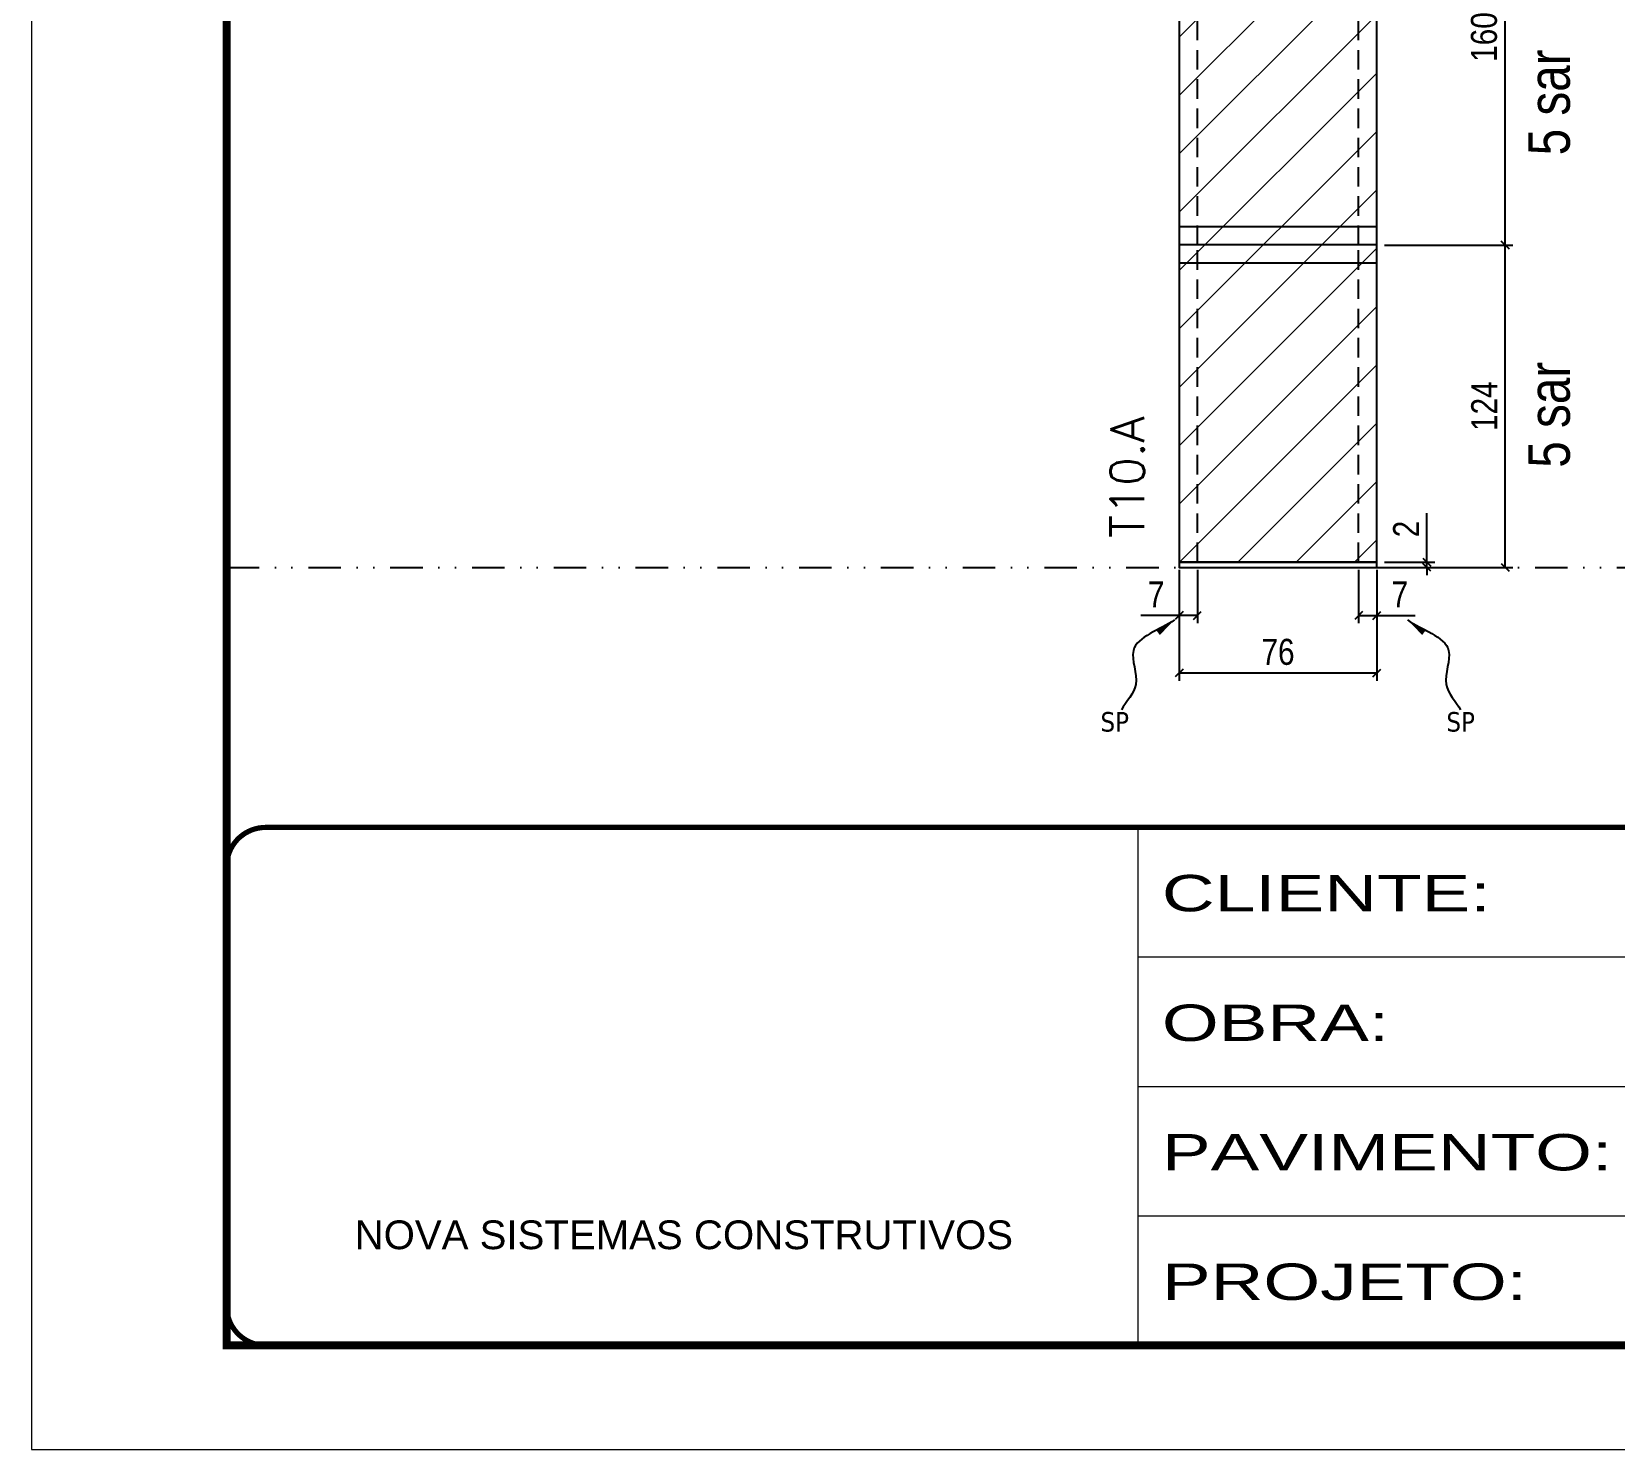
# Model space of a CAD drawing. Extents: x 14400 to 27878, y -21631 to 6985.
# Drawn here: x 19168 to 19777, y -8997 to -8451 of the extents above; entities that cross this region are included whole.
import ezdxf

# ---------------------------------------------------------------- set-up
doc = ezdxf.new("R2010")
doc.units = 0
for name, pattern in [('CONTINUO', [0]), ('DASHED', [0.75, 0.5, -0.25]), ('DIVIDE2', [0.625, 0.25, -0.125, 0, -0.125, 0, -0.125]), ('HIDDEN', [0.375, 0.25, -0.125])]:
    doc.linetypes.add(name, pattern=pattern)
for name, color, linetype in [('COTA', 241, 'Continuous'), ('NOMENCLATURA', 7, 'Continuous'), ('Nível', 160, 'Continuous'), ('Painéis', 200, 'Continuous'), ('SARR_2.2x7', 40, 'Continuous'), ('texto', 7, 'Continuous')]:
    doc.layers.add(name, color=color, linetype=linetype)
for name, color, linetype, lineweight in [('Folhas', 255, 'Continuous', 9), ('Hachura', 251, 'Continuous', 9), ('SARRAFO DE PRESSAO', 251, 'DASHED', 9), ('Texto Seção', 7, 'Continuous', 15)]:
    doc.layers.add(name, color=color, linetype=linetype, lineweight=lineweight)
doc.styles.add('ARIAL', font='arial.ttf')
doc.styles.add('ARIAL_NARROW', font='ARIALN.TTF', dxfattribs={"height": 0.2})
doc.styles.add('COTA TECNICA', font='techl___.ttf', dxfattribs={"height": 10})
doc.styles.add('COTA TECNICA-50', font='techl___.ttf', dxfattribs={"height": 10})
doc.styles.add('REGUA-120', font='ROMANS.shx', dxfattribs={"height": 15})
doc.styles.get("Standard").update_dxf_attribs({"font": 'arial.ttf'})
doc.styles.add('Tecnologia', font='')
doc.styles.get('Tecnologia').set_extended_font_data('Forgotten Futurist')
doc.dimstyles.new('COTA PAINEL-50', dxfattribs={"dimtxt": 10, "dimasz": 3, "dimexe": 3, "dimexo": 3, "dimgap": 3, "dimtad": 1, "dimdec": 1, "dimzin": 12, "dimdsep": 46, "dimtxsty": 'COTA TECNICA-50', "dimblk1": 'OBLIQUE', "dimblk2": 'OBLIQUE', "dimsah": 1, "dimcen": 0.9, "dimclrd": 4, "dimclre": 4, "dimclrt": 240, "dimadec": 1, "dimazin": 3, "dimtfac": 1, "dimtdec": 1, "dimtmove": 0, "dimatfit": 3, "dimfxl": 1, "dimtolj": 1, "dimtzin": 12, "dimarcsym": 0})
doc.dimstyles.new('PAINEL', dxfattribs={"dimtxt": 10, "dimasz": 3, "dimexe": 3, "dimexo": 3, "dimgap": 3, "dimtad": 1, "dimdec": 1, "dimzin": 12, "dimdsep": 46, "dimtxsty": 'COTA TECNICA', "dimblk1": 'OBLIQUE', "dimblk2": 'OBLIQUE', "dimsah": 1, "dimcen": 0.9, "dimclrd": 4, "dimclre": 4, "dimclrt": 240, "dimadec": 1, "dimazin": 3, "dimtfac": 1, "dimtdec": 1, "dimtmove": 0, "dimatfit": 3, "dimfxl": 1, "dimtolj": 1, "dimtzin": 12, "dimarcsym": 0})
doc.dimstyles.get("Standard").update_dxf_attribs({"dimtxt": 0.18, "dimasz": 0.18, "dimexe": 0.18, "dimexo": 0.0625, "dimgap": 0.09, "dimtad": 0, "dimtih": 1, "dimtoh": 1, "dimdec": 4, "dimzin": 0, "dimdsep": 46, "dimtxsty": 'Standard', "dimcen": 0.09, "dimadec": 0, "dimazin": 0, "dimtfac": 1, "dimtdec": 4, "dimtofl": 0, "dimtmove": 0, "dimatfit": 3, "dimfxl": 1, "dimtolj": 1, "dimtzin": 0, "dimarcsym": 0})

# ---------------------------------------------------------------- blocks, each defined once
blk = doc.blocks.new('9999999999')
at = {"color": 30, "linetype": 'CONTINUO'}
for p, q in [((98564.56, 34230.21), (98564.56, 34429.45)), ((98564.56, 34379.64), (99583.98, 34379.64)), ((98564.56, 34329.83), (99487.98, 34329.83)), ((98564.56, 34280.02), (99487.98, 34280.02))]:
    blk.add_line(p, q, dxfattribs=at)
at = {"color": 30, "linetype": 'CONTINUO', "const_width": 2}
blk.add_lwpolyline([(99583.98, 34230.21), (99583.98, 34414.45, 0.414214), (99568.98, 34429.45), (98228.98, 34429.45, 0.414214), (98213.98, 34414.45), (98213.98, 34245.21, 0.414214), (98228.98, 34230.21), (99583.98, 34230.21)], format="xyb", dxfattribs=at)
at = {"layer": 'Folhas'}
blk.add_lwpolyline([(98138.98, 34190.21), (99623.98, 34190.21), (99623.98, 35240.21), (98138.98, 35240.21)], close=True, dxfattribs=at)
at = {"layer": 'Folhas', "color": 30, "const_width": 3}
blk.add_lwpolyline([(98213.98, 34230.21), (99583.98, 34230.21), (99583.98, 35200.21), (98213.98, 35200.21)], close=True, dxfattribs=at)
at = {"color": 7, "linetype": 'Continuous', "ltscale": 5, "style": 'ARIAL'}
blk.add_text('NOVA SISTEMAS CONSTRUTIVOS', height=11.0592, dxfattribs=at).set_placement((98263.19, 34267.21))
at = {"layer": 'Folhas', "color": 7, "style": 'Tecnologia', "width": 1.5}
for s, p in [('CLIENTE:', (98573.65, 34397.17)), ('OBRA:', (98573.65, 34347.31)), ('PAVIMENTO:', (98573.65, 34297.5)), ('PROJETO:', (98573.65, 34247.69))]:
    blk.add_text(s, height=14, dxfattribs=at).set_placement(p)
blk = doc.blocks.new('_Oblique')
at = {"color": 0, "linetype": 'ByBlock', "lineweight": -2}
blk.add_line((-0.5, -0.5), (0.5, 0.5), dxfattribs=at)
blk = doc.blocks.new('*D2572')
at = {"layer": 'COTA', "color": 4, "lineweight": -2, "transparency": 16777216}
for p, q in [((19609.78, -8658.47), (19609.78, -8701.14)), ((19685.78, -8658.47), (19685.78, -8701.14)), ((19685.78, -8698.14), (19609.78, -8698.14))]:
    blk.add_line(p, q, dxfattribs=at)
at = {"layer": 'Defpoints', "color": 0, "transparency": 16777216}
for p in [(19609.78, -8655.47), (19685.78, -8655.47), (19609.78, -8698.14)]:
    blk.add_point(p, dxfattribs=at)
at = {"layer": 'COTA', "color": 4, "lineweight": -2, "transparency": 16777216, "xscale": 3, "yscale": 3, "zscale": 3, "rotation": 180}
blk.add_blockref('_Oblique', (19609.78, -8698.14), dxfattribs=at)
at = {"layer": 'COTA', "color": 4, "lineweight": -2, "transparency": 16777216, "xscale": 3, "yscale": 3, "zscale": 3}
blk.add_blockref('_Oblique', (19685.78, -8698.14), dxfattribs=at)
at = {"layer": 'COTA', "color": 240, "transparency": 16777216, "insert": (19647.78, -8690.04), "char_height": 10, "attachment_point": 5, "style": 'COTA TECNICA'}
blk.add_mtext('\\A1;76', dxfattribs=at)
blk = doc.blocks.new('*D2573')
at = {"layer": 'COTA', "color": 4, "lineweight": -2, "transparency": 16777216}
for p, q in [((19678.78, -8658.47), (19678.78, -8678.98)), ((19685.78, -8660.47), (19685.78, -8678.98)), ((19678.78, -8675.98), (19685.78, -8675.98)), ((19685.78, -8675.98), (19700.51, -8675.98))]:
    blk.add_line(p, q, dxfattribs=at)
at = {"layer": 'Defpoints', "color": 0, "transparency": 16777216}
for p in [(19678.78, -8655.47), (19685.78, -8657.47), (19685.78, -8675.98)]:
    blk.add_point(p, dxfattribs=at)
at = {"layer": 'COTA', "color": 4, "lineweight": -2, "transparency": 16777216, "xscale": 3, "yscale": 3, "zscale": 3, "rotation": 180}
blk.add_blockref('_Oblique', (19678.78, -8675.98), dxfattribs=at)
at = {"layer": 'COTA', "color": 4, "lineweight": -2, "transparency": 16777216, "xscale": 3, "yscale": 3, "zscale": 3}
blk.add_blockref('_Oblique', (19685.78, -8675.98), dxfattribs=at)
at = {"layer": 'COTA', "color": 240, "transparency": 16777216, "insert": (19694.65, -8667.9), "char_height": 10, "attachment_point": 5, "style": 'COTA TECNICA-50'}
blk.add_mtext('\\A1;7', dxfattribs=at)
blk = doc.blocks.new('*D2574')
at = {"layer": 'COTA', "color": 4, "lineweight": -2, "transparency": 16777216}
for p, q in [((19609.78, -8660.47), (19609.78, -8678.98)), ((19616.78, -8658.47), (19616.78, -8678.98)), ((19609.78, -8675.98), (19595.05, -8675.98)), ((19616.78, -8675.98), (19609.78, -8675.98))]:
    blk.add_line(p, q, dxfattribs=at)
at = {"layer": 'Defpoints', "color": 0, "transparency": 16777216}
for p in [(19609.78, -8657.47), (19616.78, -8655.47), (19609.78, -8675.98)]:
    blk.add_point(p, dxfattribs=at)
at = {"layer": 'COTA', "color": 4, "lineweight": -2, "transparency": 16777216, "xscale": 3, "yscale": 3, "zscale": 3, "rotation": 180}
blk.add_blockref('_Oblique', (19609.78, -8675.98), dxfattribs=at)
at = {"layer": 'COTA', "color": 4, "lineweight": -2, "transparency": 16777216, "xscale": 3, "yscale": 3, "zscale": 3}
blk.add_blockref('_Oblique', (19616.78, -8675.98), dxfattribs=at)
at = {"layer": 'COTA', "color": 240, "transparency": 16777216, "insert": (19600.91, -8667.9), "char_height": 10, "attachment_point": 5, "style": 'COTA TECNICA-50'}
blk.add_mtext('\\A1;7', dxfattribs=at)
blk = doc.blocks.new('*D2594')
at = {"layer": 'COTA', "color": 4, "linetype": 'ByBlock', "lineweight": -2, "transparency": 16777216}
for p, q in [((19688.78, -8533.47), (19738.15, -8533.47)), ((19735.15, -8657.47), (19735.15, -8533.47)), ((19688.78, -8657.47), (19738.15, -8657.47))]:
    blk.add_line(p, q, dxfattribs=at)
at = {"layer": 'Defpoints', "color": 0, "linetype": 'ByBlock', "transparency": 16777216}
for p in [(19685.78, -8533.47), (19735.15, -8533.47), (19685.78, -8657.47)]:
    blk.add_point(p, dxfattribs=at)
at = {"layer": 'COTA', "color": 4, "linetype": 'ByBlock', "lineweight": -2, "transparency": 16777216, "xscale": 3, "yscale": 3, "zscale": 3}
for p, rotation in [((19735.15, -8533.47), 90), ((19735.15, -8657.47), 270)]:
    blk.add_blockref('_Oblique', p, dxfattribs=dict(at, rotation=rotation))
at = {"layer": 'COTA', "color": 240, "linetype": 'ByBlock', "transparency": 16777216, "insert": (19727.07, -8595.47), "char_height": 10, "attachment_point": 5, "rotation": 90, "style": 'COTA TECNICA'}
blk.add_mtext('\\A1;124', dxfattribs=at)
blk = doc.blocks.new('*D2575')
at = {"layer": 'COTA', "color": 4, "lineweight": -2, "transparency": 16777216}
for p, q in [((19705.04, -8655.47), (19705.04, -8636.66)), ((19688.78, -8655.47), (19708.04, -8655.47)), ((19688.78, -8657.47), (19708.04, -8657.47)), ((19705.04, -8657.47), (19705.04, -8655.47)), ((19705.04, -8657.47), (19705.04, -8660.47))]:
    blk.add_line(p, q, dxfattribs=at)
at = {"layer": 'Defpoints', "color": 0, "transparency": 16777216}
for p in [(19685.78, -8655.47), (19685.78, -8657.47), (19705.04, -8657.47)]:
    blk.add_point(p, dxfattribs=at)
at = {"layer": 'COTA', "color": 4, "lineweight": -2, "transparency": 16777216, "xscale": 3, "yscale": 3, "zscale": 3}
for p, rotation in [((19705.04, -8655.47), 270), ((19705.04, -8657.47), 90)]:
    blk.add_blockref('_Oblique', p, dxfattribs=dict(at, rotation=rotation))
at = {"layer": 'COTA', "color": 240, "transparency": 16777216, "insert": (19697.04, -8642.72), "char_height": 10, "attachment_point": 5, "rotation": 90, "style": 'COTA TECNICA-50'}
blk.add_mtext('\\A1;2', dxfattribs=at)
blk = doc.blocks.new('*D2595')
at = {"layer": 'COTA', "color": 4, "linetype": 'ByBlock', "lineweight": -2, "transparency": 16777216}
for p, q in [((19688.78, -8533.47), (19738.15, -8533.47)), ((19735.15, -8657.47), (19735.15, -8533.47)), ((19688.78, -8657.47), (19738.15, -8657.47))]:
    blk.add_line(p, q, dxfattribs=at)
at = {"layer": 'Defpoints', "color": 0, "linetype": 'ByBlock', "transparency": 16777216}
for p in [(19685.78, -8533.47), (19735.15, -8533.47), (19685.78, -8657.47)]:
    blk.add_point(p, dxfattribs=at)
at = {"layer": 'COTA', "color": 4, "linetype": 'ByBlock', "lineweight": -2, "transparency": 16777216, "xscale": 3, "yscale": 3, "zscale": 3}
for p, rotation in [((19735.15, -8533.47), 90), ((19735.15, -8657.47), 270)]:
    blk.add_blockref('_Oblique', p, dxfattribs=dict(at, rotation=rotation))
at = {"layer": 'COTA', "color": 240, "linetype": 'ByBlock', "transparency": 16777216, "insert": (19727.07, -8595.47), "char_height": 10, "attachment_point": 5, "rotation": 90, "style": 'COTA TECNICA'}
blk.add_mtext('\\A1;124', dxfattribs=at)
blk = doc.blocks.new('*D2596')
at = {"layer": 'COTA', "color": 4, "lineweight": -2, "transparency": 16777216}
for p, q in [((19654.78, -8373.47), (19738.15, -8373.47)), ((19735.15, -8533.47), (19735.15, -8373.47)), ((19688.78, -8533.47), (19738.15, -8533.47))]:
    blk.add_line(p, q, dxfattribs=at)
at = {"layer": 'Defpoints', "color": 0, "transparency": 16777216}
for p in [(19651.78, -8373.47), (19735.15, -8373.47), (19685.78, -8533.47)]:
    blk.add_point(p, dxfattribs=at)
at = {"layer": 'COTA', "color": 4, "lineweight": -2, "transparency": 16777216, "xscale": 3, "yscale": 3, "zscale": 3}
for p, rotation in [((19735.15, -8373.47), 90), ((19735.15, -8533.47), 270)]:
    blk.add_blockref('_Oblique', p, dxfattribs=dict(at, rotation=rotation))
at = {"layer": 'COTA', "color": 240, "transparency": 16777216, "insert": (19727.05, -8453.47), "char_height": 10, "attachment_point": 5, "rotation": 90, "style": 'COTA TECNICA'}
blk.add_mtext('\\A1;160', dxfattribs=at)

msp = doc.modelspace()

# ---------------------------------------------------------------- hatches: boundary and pattern name
at = {"layer": 'Hachura'}
h = msp.add_hatch(dxfattribs=at)
h.set_pattern_fill('ANSI31', color=256, scale=5)
h.paths.add_polyline_path([(19685.78, -8533.466), (19609.78, -8533.466), (19609.78, -8655.466), (19685.78, -8655.466)])
h.paths.add_polyline_path([(19685.78, -8415.466), (19651.78, -8415.466), (19651.78, -8373.466), (19613.28, -8373.466), (19613.28, -8415.466), (19609.78, -8415.466), (19609.78, -8533.466), (19685.78, -8533.466)])
h.paths.add_polyline_path([(19867.629, -8301.466), (19817.629, -8301.466), (19817.629, -8533.466), (19867.629, -8533.466)])
h.paths.add_polyline_path([(19867.629, -8533.466), (19817.629, -8533.466), (19817.629, -8655.466), (19867.629, -8655.466)])
h.paths.add_polyline_path([(20003.59, -8411.466), (19988.59, -8411.466), (19988.59, -8655.466), (20003.59, -8655.466)])
h.paths.add_polyline_path([(20003.59, -8318.466), (19988.59, -8318.466), (19988.59, -8411.466), (20003.59, -8411.466)])
h.paths.add_polyline_path([(20129.362, -8301.466), (20110.362, -8301.466), (20110.362, -8351.466), (20129.362, -8351.466)])
h.paths.add_polyline_path([(20129.362, -8415.466), (20110.362, -8415.466), (20110.362, -8655.466), (20129.362, -8655.466)])
h.paths.add_polyline_path([(20280.643, -8301.466), (20233.643, -8301.466), (20233.643, -8533.466), (20280.643, -8533.466)])
h.paths.add_polyline_path([(20280.643, -8533.466), (20233.643, -8533.466), (20233.643, -8655.466), (20280.643, -8655.466)])
h.paths.add_polyline_path([(20479.869, -8533.466), (20409.869, -8533.466), (20409.869, -8655.466), (20479.869, -8655.466)])
h.paths.add_polyline_path([(20479.869, -8415.466), (20456.869, -8415.466), (20456.869, -8368.466), (20409.869, -8368.466), (20409.869, -8533.466), (20479.869, -8533.466)])
h.paths.add_polyline_path([(20456.869, -8301.466), (20409.869, -8301.466), (20409.869, -8351.466), (20456.869, -8351.466)])

# ---------------------------------------------------------------- linework, layer by layer
at = {"layer": 'Nível', "color": 4, "linetype": 'DIVIDE2', "ltscale": 50}
msp.add_line((19243.467, -8657.466), (20613.467, -8657.466), dxfattribs=at)
at = {"layer": 'Painéis'}
for p, q in [((19609.78, -8415.466), (19609.78, -8655.466)), ((19685.78, -8655.466), (19685.78, -8415.466)), ((19685.78, -8533.466), (19609.78, -8533.466)), ((19609.78, -8655.466), (19685.78, -8655.466))]:
    msp.add_line(p, q, dxfattribs=at)
msp.add_lwpolyline([(19685.78, -8655.466), (19609.78, -8655.466), (19609.78, -8657.466), (19685.78, -8657.466)], close=True, dxfattribs=at)
at = {"layer": 'SARR_2.2x7', "linetype": 'HIDDEN', "ltscale": 30}
for p, q in [((19616.78, -8533.466), (19616.78, -8415.466)), ((19678.78, -8533.466), (19678.78, -8415.466)), ((19616.78, -8655.466), (19616.78, -8533.466)), ((19678.78, -8655.466), (19678.78, -8533.466))]:
    msp.add_line(p, q, dxfattribs=at)
at = {"layer": 'SARR_2.2x7'}
for p, q in [((19685.78, -8526.466), (19609.78, -8526.466)), ((19685.78, -8540.466), (19609.78, -8540.466))]:
    msp.add_line(p, q, dxfattribs=at)

# ---------------------------------------------------------------- block references
at = {"layer": 'SARRAFO DE PRESSAO', "color": 6, "linetype": 'ByBlock'}
msp.add_blockref('9999999999', (-78970.511, -43186.954), dxfattribs=at)

# ---------------------------------------------------------------- texts
at = {"layer": 'NOMENCLATURA', "style": 'ARIAL_NARROW'}
for p in [(19760.023, -8498.97), (19760.023, -8619.142)]:
    msp.add_text('5 sar', height=16, rotation=90, dxfattribs=at).set_placement(p)
at = {"layer": 'texto', "color": 0, "char_height": 7.5, "attachment_point": 5}
for insert in [(19585.003, -8716.957), (19718.028, -8716.957)]:
    msp.add_mtext('{\\fTahoma|b0|i0|c0|p34;\\C4;SP}', dxfattribs=dict(at, insert=insert))
at = {"layer": 'Texto Seção', "insert": (19596.31, -8646.215), "char_height": 13, "width": 285.32988, "attachment_point": 7, "rotation": 90, "style": 'REGUA-120'}
msp.add_mtext('T10.A', dxfattribs=at)

# ---------------------------------------------------------------- dimensions: what is measured, and where the dimension line sits
at = {"layer": 'COTA'}
for base, p1, p2, angle, dimstyle, picture, middle in [((19735.148, -8373.466), (19685.78, -8533.466), (19651.78, -8373.466), 90, 'PAINEL', '*D2596', (19727.045, -8453.466)), ((19609.78, -8675.976), (19616.78, -8655.466), (19609.78, -8657.466), 180, 'COTA PAINEL-50', '*D2574', (19600.915, -8667.903))]:
    dim = msp.add_linear_dim(base=base, p1=p1, p2=p2, angle=angle, dimstyle=dimstyle, dxfattribs=at)
    dim.commit()
    dim.dimension.update_dxf_attribs({"geometry": picture, "text_midpoint": middle})
at = {"layer": 'COTA', "linetype": 'ByBlock'}
for picture in ['*D2594', '*D2595']:
    dim = msp.add_aligned_dim(p1=(19685.78, -8657.466), p2=(19685.78, -8533.466), distance=-49.367, dimstyle='PAINEL', dxfattribs=at)
    dim.commit()
    dim.dimension.update_dxf_attribs({"geometry": picture, "text_midpoint": (19727.074, -8595.466)})
at = {"layer": 'COTA'}
dim = msp.add_linear_dim(base=(19705.038, -8657.466), p1=(19685.78, -8655.466), p2=(19685.78, -8657.466), angle=90, dimstyle='COTA PAINEL-50', dxfattribs=at)
dim.commit()
dim.dimension.update_dxf_attribs({"geometry": '*D2575', "text_midpoint": (19705.038, -8642.719), "dimtype": 160})
dim = msp.add_linear_dim(base=(19609.78, -8698.144), p1=(19685.78, -8655.466), p2=(19609.78, -8655.466), angle=180, dimstyle='PAINEL', override={"dimarcsym": 2}, dxfattribs=at)
dim.commit()
dim.dimension.update_dxf_attribs({"geometry": '*D2572', "text_midpoint": (19647.78, -8690.042)})
dim = msp.add_linear_dim(base=(19685.78, -8675.976), p1=(19678.78, -8655.466), p2=(19685.78, -8657.466), dimstyle='COTA PAINEL-50', dxfattribs=at)
dim.commit()
dim.dimension.update_dxf_attribs({"geometry": '*D2573', "text_midpoint": (19694.646, -8667.903)})

# ---------------------------------------------------------------- leaders
at = {"layer": 'COTA', "path_type": 1}
for points in [[(19607.951, -8677.647), (19592.166, -8689.482), (19593.091, -8702.488), (19587.538, -8712.27)], [(19697.609, -8677.647), (19713.394, -8689.482), (19712.469, -8702.488), (19718.022, -8712.27)]]:
    msp.add_leader(points, dimstyle='Standard', override={"dimasz": 8}, dxfattribs=at)

doc.saveas('drawing.dxf')
